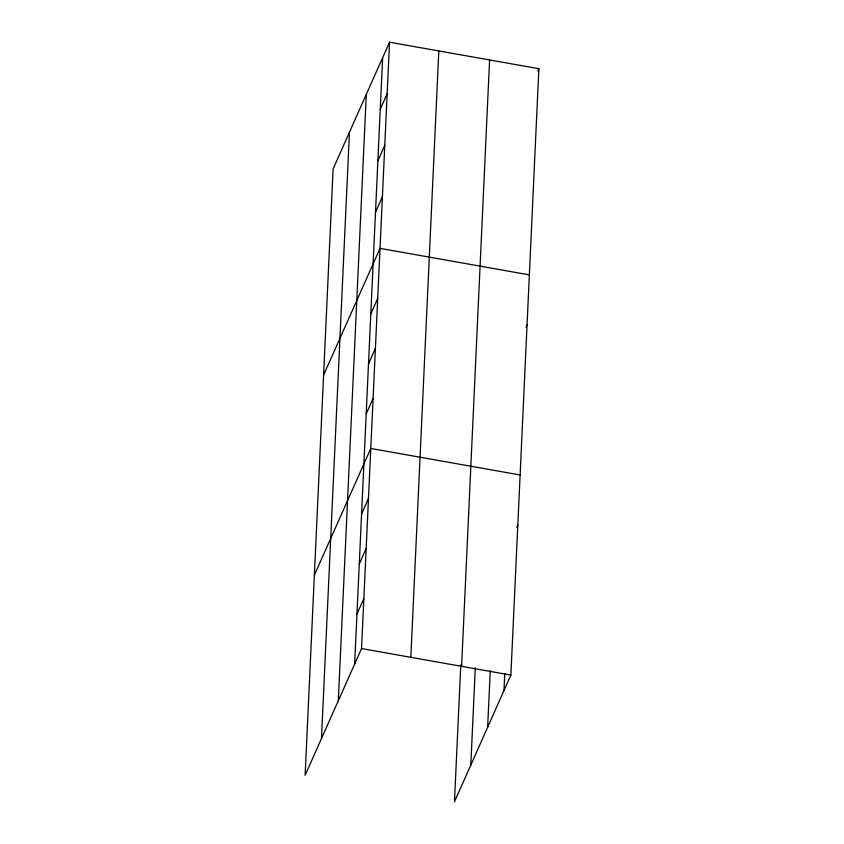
<?xml version="1.0" encoding="UTF-8"?>
<svg xmlns="http://www.w3.org/2000/svg" width="844" height="844" viewBox="0 0 844 844"><rect width="100%" height="100%" fill="white"/><g stroke="black" fill="none" stroke-linecap="round" stroke-linejoin="round"><path stroke-width="1.27" d="M321.469 738.584L349.458 132.213M338.307 700.773L366.296 94.401M354.649 664.07L382.638 57.698M389.538 42.2L333.116 168.916L305.127 775.288L361.548 648.572L389.538 42.2L538.873 68.712L510.884 675.084L454.462 801.8L460.782 664.893M410.828 657.318L438.817 50.946M461.605 666.338L489.594 59.966M470.804 765.097L475.299 667.678M487.642 727.285L490.258 670.674M503.984 690.582L504.775 673.459M380.254 109.235L387.153 93.737M377.88 160.782L384.78 145.284M375.496 212.319L382.395 196.821M323.6 375.084L380.022 248.368L529.357 274.88M370.811 313.884L377.711 298.396M368.501 363.912L375.401 348.414M366.19 413.94L373.09 398.442M537.818 71.096L538.873 68.712M314.358 575.186L370.78 448.47L520.115 474.982M361.57 513.985L368.469 498.498M359.259 564.014L366.159 548.516M356.959 614.042L363.848 598.544M525.991 327.282L527.046 324.908M516.75 527.384L517.815 525.01M361.548 648.572L510.884 675.084"/></g></svg>
